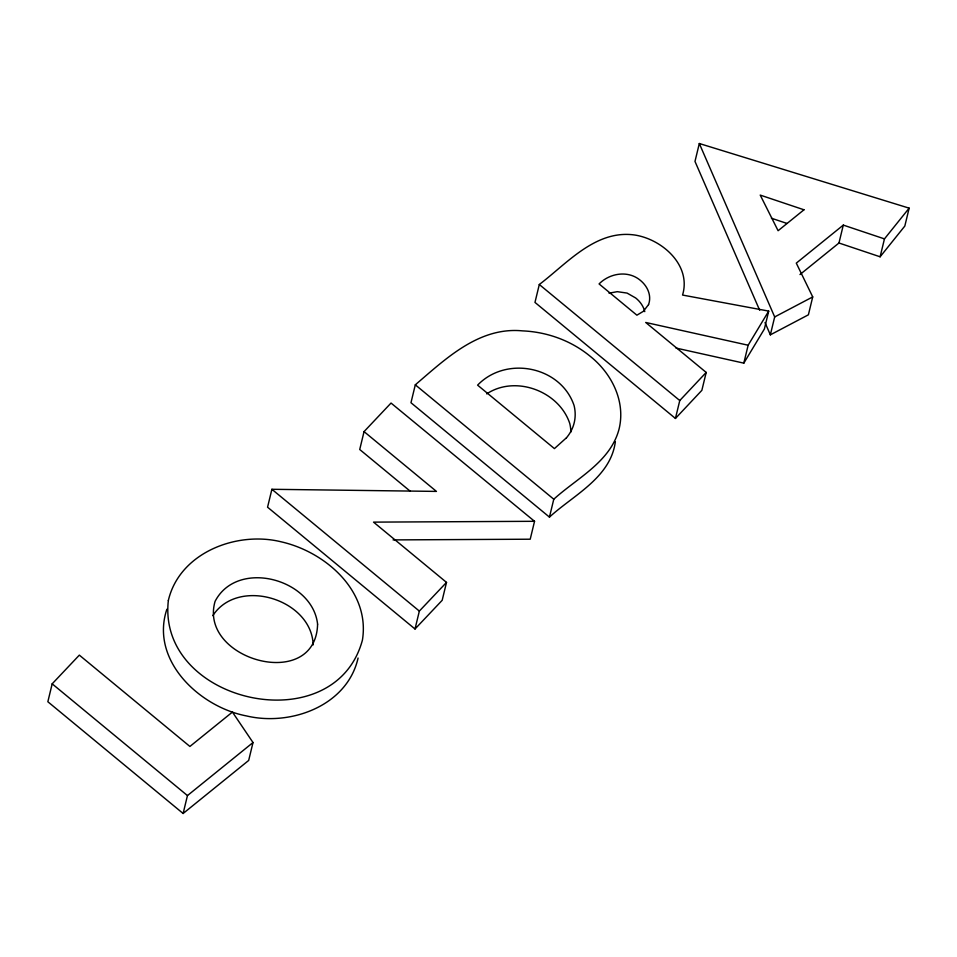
<?xml version="1.0" encoding="UTF-8"?>
<svg xmlns="http://www.w3.org/2000/svg" width="957" height="957" viewBox="0 0 957 957"><rect width="100%" height="100%" fill="white"/><g stroke="black" fill="none" stroke-linecap="round" stroke-linejoin="round"><path stroke-width="1.44" d="M313.166 644.91C311.826 599.19 238.161 576.557 212.825 615.65M615.351 441.715C610.662 477.675 573.375 495.14 549.45 517.115L410.972 402.73L415.302 384.822C445.723 358.839 478.978 326.6 522.534 330.871C546.961 331.923 570.851 340.477 589.835 355.992C611.583 373.122 625.914 401.342 619.023 429.215C610.351 462.04 577.035 478.045 553.78 499.219L549.45 517.115M52.18 683.836L47.85 701.744L183.122 813.486L248.676 760.444L253.007 742.536L232.431 712.068L189.905 746.46L79.335 655.126L52.18 683.836L187.452 795.578L183.122 813.486M534.544 521.302L391.03 403.053L364.055 431.607L436.452 491.408L271.896 489.29L267.565 507.198L415.015 629L442.182 600.302L446.512 582.394L373.541 522.127L534.544 521.302L530.214 539.21L393.064 539.904M364.055 431.607L359.724 449.503L410.29 491.276M415.015 629L419.345 611.092L446.512 582.394M539.305 284.504L534.975 302.412L675.439 418.448L701.864 390.336L706.194 372.429L645.7 322.461L748.147 345.226L768.71 311.097L682.556 295.055C691.528 265.245 662.292 239.394 634.993 235.051C595.84 229.261 567.166 263.378 539.305 284.504L679.769 400.54L675.439 418.448M799.98 274.539L838.966 243.006L880.117 256.799L904.82 226.055L909.15 208.148L699.316 143.514L694.985 161.422L759.667 310.259M676.001 348.061L743.816 363.134L748.147 345.226M768.71 311.097L764.38 329.005L743.816 363.134M909.15 208.148L884.459 238.891L843.296 225.098L796.296 263.127L812.72 296.921L808.39 314.817L770.349 334.842L774.68 316.934L699.316 143.514M838.966 243.006L843.296 225.098M880.117 256.799L884.459 238.891M166.877 609.226C149.77 660.258 199.523 706.984 246.451 715.92C290.617 726.447 347.271 705.931 358.085 658.033M679.769 400.54L706.194 372.429M187.452 795.578L253.007 742.536M486.694 393.889C515.476 374.797 559.02 391.138 569.75 423.437A54.908 43.795 13.6 0 1 570.851 432.05M774.68 316.934L812.72 296.921M609.011 293.177L617.289 291.67L627.062 293.081L635.675 297.974A28.794 22.968 13.6 0 1 644.779 311.635M771.414 218.22L786.941 223.424M415.302 384.822L553.78 499.219M271.896 489.29L419.345 611.092M765.014 322.545L770.349 334.842M317.592 624.179C315.834 692.533 198.027 659.84 215.086 601.343C237.3 558.517 312.616 578.734 317.592 624.179M168.348 600.458C156.709 703.192 334.711 742.752 362.416 640.125C370.407 591.055 325.332 551.818 281.286 541.841C236.774 530.764 179.509 552.656 168.348 600.458M648.559 304.589L643.355 311.324L636.895 315.188L599.07 283.93C609.705 273.176 627.804 270.125 640.006 280.066A28.794 22.968 13.6 0 1 648.559 304.589M566.472 437.756L554.426 448.606L477.603 385.145C506.229 355.394 560.85 366.28 574.08 405.529A54.908 43.795 13.6 0 1 566.472 437.756M803.976 209.786L778.101 230.721L760.229 195.096L803.976 209.786"/></g></svg>
